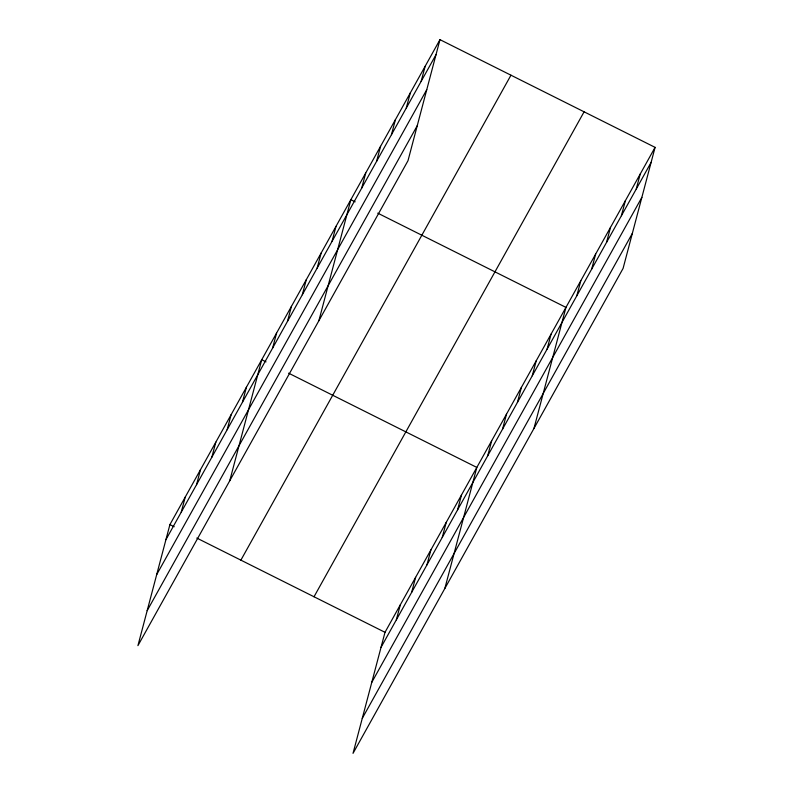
<?xml version="1.0" encoding="UTF-8"?>
<svg xmlns="http://www.w3.org/2000/svg" width="793" height="793" viewBox="0 0 793 793"><rect width="100%" height="100%" fill="white"/><g stroke="black" fill="none" stroke-linecap="round" stroke-linejoin="round"><path stroke-width="1.19" d="M439.976 39.65L169.91 524.599L137.923 645.641L407.999 160.692L439.976 39.65L655.077 147.359L623.09 268.401L353.024 753.35L385.001 632.308L655.077 147.359M181.24 512.159L185.215 497.122M196.545 484.682L200.52 469.644M211.85 457.204L215.825 442.157M227.155 429.717L231.12 414.68M242.45 402.239L246.425 387.202M229.752 480.756L261.73 359.715L266.032 361.876M272.614 348.087L276.588 333.05M287.462 321.413L291.437 306.376M302.321 294.738L306.296 279.701M317.17 268.074L321.145 253.026M332.029 241.399L336.004 226.352M318.875 320.729L350.853 199.687L355.155 201.838M361.737 188.05L365.712 173.013M376.586 161.385L380.561 146.338M391.445 134.711L395.42 119.664M406.294 108.036L410.268 92.999M421.152 81.362L425.127 66.325M396.331 619.868L400.306 604.831M411.636 592.391L415.611 577.344M426.941 564.903L430.916 549.866M442.246 537.426L446.221 522.389M457.551 509.949L461.526 494.901M444.843 588.465L476.821 467.424L288.622 373.176M487.705 455.797L491.68 440.749M502.564 429.122L506.529 414.075M517.413 402.447L521.388 387.41M532.272 375.773L536.237 360.736M547.12 349.108L551.095 334.061M533.967 428.428L565.944 307.387L377.746 213.148M576.828 295.759L580.803 280.722M591.687 269.085L595.652 254.047M606.536 242.41L610.511 227.373M621.395 215.746L625.37 200.698M636.244 189.071L640.219 174.024M165.935 539.646L436.001 54.687M156.687 574.618L426.763 89.668M147.171 610.66L417.237 125.71M240.884 560.145L510.96 75.196M314.018 596.762L584.094 111.813M381.027 647.346L651.103 162.396M371.788 682.327L641.854 197.378M362.262 718.369L632.338 233.42M169.91 524.599L174.212 526.75M196.793 538.06L385.001 632.308"/></g></svg>
